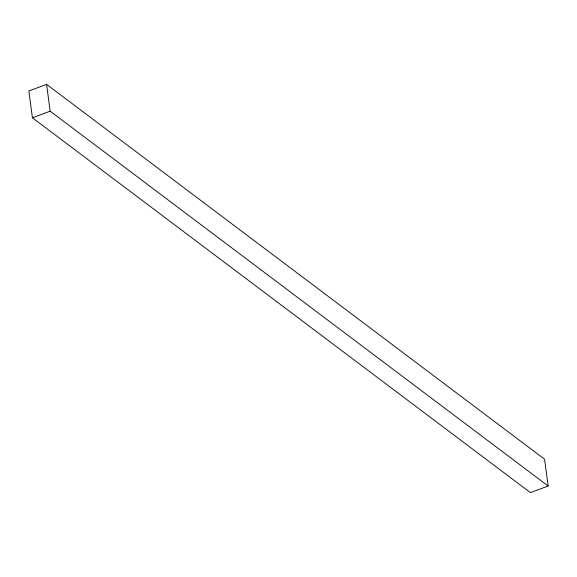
<?xml version="1.0" encoding="UTF-8"?>
<svg xmlns="http://www.w3.org/2000/svg" width="577" height="577" viewBox="0 0 577 577"><rect width="100%" height="100%" fill="white"/><g stroke="black" fill="none" stroke-linecap="round" stroke-linejoin="round"><path stroke-width="0.87" d="M46.586 84.365L28.85 90.978L32.427 117.787L530.414 492.635L548.15 486.022L544.573 459.213L46.586 84.365L50.163 111.173L548.15 486.022M32.427 117.787L50.163 111.173"/></g></svg>
